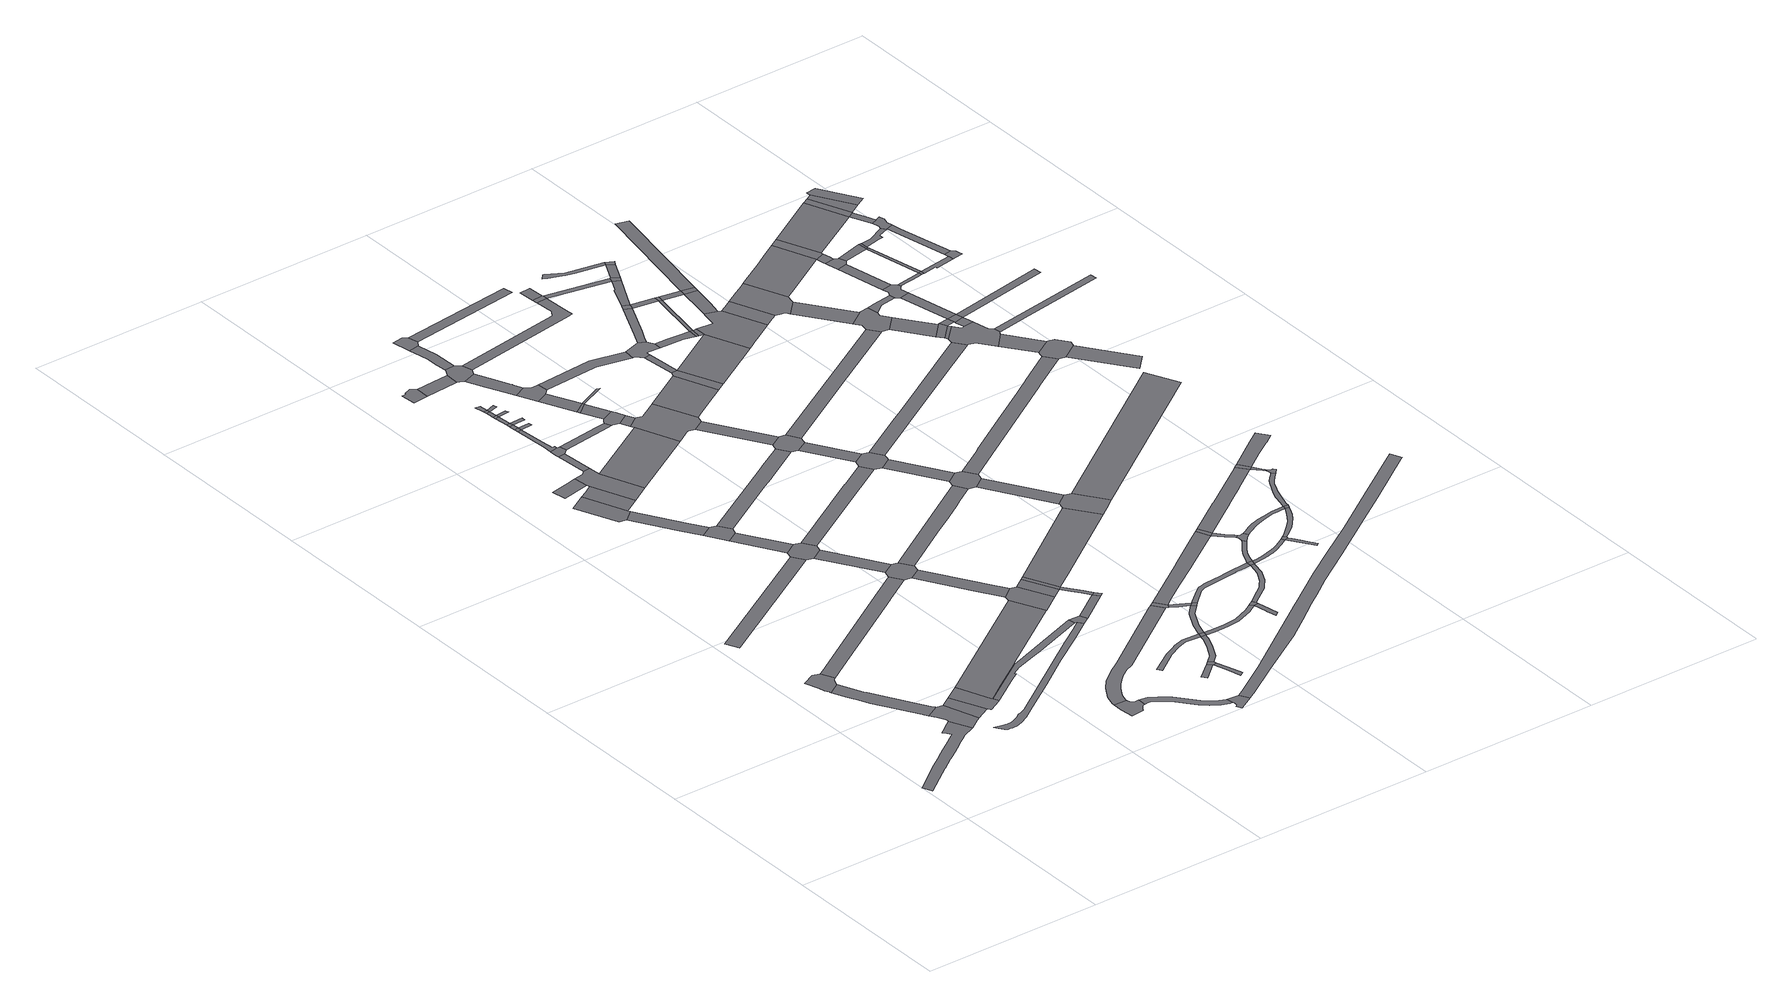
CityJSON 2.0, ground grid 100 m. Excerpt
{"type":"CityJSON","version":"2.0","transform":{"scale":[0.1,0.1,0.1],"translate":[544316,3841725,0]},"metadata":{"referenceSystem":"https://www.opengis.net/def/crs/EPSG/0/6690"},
"CityObjects":{
"road1":{"type":"Road","attributes":{"RoadStructureAttribute.sectionType":"1"},"geometry":[{"type":"MultiSurface","lod":"1","boundaries":[[[0,1,2,3,4,5,6,7,8,9,10,11,12,13,14,15,16,17,18,19,20,21,22,23,24,25,26,27,28,29,30]]]}]},
"road2":{"type":"Road","geometry":[{"type":"MultiSurface","lod":"1","boundaries":[[[31,32,33,34,35,36,37,38,39,40,41,42]]]}]},
"road3":{"type":"Road","attributes":{"RoadStructureAttribute.sectionType":"1"},"geometry":[{"type":"MultiSurface","lod":"1","boundaries":[[[43,44,45,46,47,48,38,37,49,50,51,52,53,54,55,56,57,58,59,60]]]}]},
"road4":{"type":"Road","geometry":[{"type":"MultiSurface","lod":"1","boundaries":[[[60,59,61,62,63,64,65,0,30,66,67,68]]]}]},
"road5":{"type":"Road","attributes":{"RoadStructureAttribute.sectionType":"1"},"geometry":[{"type":"MultiSurface","lod":"1","boundaries":[[[69,68,67,70,71]]]}]},
"road6":{"type":"Road","geometry":[{"type":"MultiSurface","lod":"1","boundaries":[[[72,69,71,73,74,75,76,77,78]]]}]},
"road7":{"type":"Road","attributes":{"RoadStructureAttribute.sectionType":"1"},"geometry":[{"type":"MultiSurface","lod":"1","boundaries":[[[79,80,81,82]]]}]},
"road8":{"type":"Road","attributes":{"RoadStructureAttribute.sectionType":"1"},"geometry":[{"type":"MultiSurface","lod":"1","boundaries":[[[83,84,85,86,42,41,87,88,89,90,91]]]}]},
"road9":{"type":"Road","attributes":{"RoadStructureAttribute.sectionType":"1"},"geometry":[{"type":"MultiSurface","lod":"1","boundaries":[[[92,93,94,95,96,97,98,99,100,101,102,103,104,105,106,107,108,109,110,111,112,113,114,115,116,117,118,119,120,121,122]]]}]},
"road10":{"type":"Road","geometry":[{"type":"MultiSurface","lod":"1","boundaries":[[[123,124,125,126,127,128]]]}]},
"road11":{"type":"Road","geometry":[{"type":"MultiSurface","lod":"1","boundaries":[[[129,130,131,132,133,134,135,136,137,138,139,140,141,142,143,144,145,146,147]]]}]},
"road12":{"type":"Road","attributes":{"RoadStructureAttribute.sectionType":"1"},"geometry":[{"type":"MultiSurface","lod":"1","boundaries":[[[148,149,150,151,152]]]}]},
"road13":{"type":"Road","attributes":{"RoadStructureAttribute.sectionType":"1"},"geometry":[{"type":"MultiSurface","lod":"1","boundaries":[[[153,72,78,154,155,156,157,158,159]]]}]},
"road14":{"type":"Road","attributes":{"RoadStructureAttribute.sectionType":"1"},"geometry":[{"type":"MultiSurface","lod":"1","boundaries":[[[160,161,77,76,162,163,164,165,166,167,168,169,170,171]]]}]},
"road15":{"type":"Road","attributes":{"RoadStructureAttribute.sectionType":"1"},"geometry":[{"type":"MultiSurface","lod":"1","boundaries":[[[172,127,126,173,174,175,176]]]}]},
"road16":{"type":"Road","attributes":{"function":"3","RoadStructureAttribute.sectionType":"1"},"geometry":[{"type":"MultiSurface","lod":"1","boundaries":[[[177,178,123,128,179]]]}]},
"road17":{"type":"Road","geometry":[{"type":"MultiSurface","lod":"1","boundaries":[[[176,175,180,181,182,183]]]}]},
"road18":{"type":"Road","attributes":{"RoadStructureAttribute.sectionType":"1"},"geometry":[{"type":"MultiSurface","lod":"1","boundaries":[[[181,180,184,185]]]}]},
"road19":{"type":"Road","attributes":{"RoadStructureAttribute.sectionType":"1"},"geometry":[{"type":"MultiSurface","lod":"1","boundaries":[[[186,187,188,189,190,191,192,193,139,138,194,195,196,197,198,199,200,201,202,203,204,205,206]]]}]},
"road20":{"type":"Road","geometry":[{"type":"MultiSurface","lod":"1","boundaries":[[[207,208,209,148,152,210,177,179,211,212]]]}]},
"road21":{"type":"Road","geometry":[{"type":"MultiSurface","lod":"1","boundaries":[[[185,184,79,82,213,214,215,216]]]}]},
"road22":{"type":"Road","attributes":{"RoadStructureAttribute.sectionType":"1"},"geometry":[{"type":"MultiSurface","lod":"1","boundaries":[[[217,218,219,208,207]]]}]},
"road23":{"type":"Road","attributes":{"RoadStructureAttribute.sectionType":"1"},"geometry":[{"type":"MultiSurface","lod":"1","boundaries":[[[214,213,220,221]]]}]},
"road24":{"type":"Road","geometry":[{"type":"MultiSurface","lod":"1","boundaries":[[[222,223,224,225,226,218,217,227]]]}]},
"road25":{"type":"Road","geometry":[{"type":"MultiSurface","lod":"1","boundaries":[[[228,229,230,231,232,233,234,235,236,237,238,239,240]]]}]},
"road26":{"type":"Road","geometry":[{"type":"MultiSurface","lod":"1","boundaries":[[[241,242,243,244,245,246,247,248,249,224,223]]]}]},
"road27":{"type":"Road","geometry":[{"type":"MultiSurface","lod":"1","boundaries":[[[206,205,250,251,252,253,254,255,256,257,258]]]}]},
"road28":{"type":"Road","geometry":[{"type":"MultiSurface","lod":"1","boundaries":[[[259,260,246,245]]]}]},
"road29":{"type":"Road","geometry":[{"type":"MultiSurface","lod":"1","boundaries":[[[261,262,260,259]]]}]},
"road30":{"type":"Road","geometry":[{"type":"MultiSurface","lod":"1","boundaries":[[[221,220,83,91,263,264,265,266]]]}]},
"road31":{"type":"Road","geometry":[{"type":"MultiSurface","lod":"1","boundaries":[[[267,268,262,261]]]}]},
"road32":{"type":"Road","geometry":[{"type":"MultiSurface","lod":"1","boundaries":[[[269,270,268,267]]]}]},
"road33":{"type":"Road","geometry":[{"type":"MultiSurface","lod":"1","boundaries":[[[271,272,270,269]]]}]},
"road34":{"type":"Road","geometry":[{"type":"MultiSurface","lod":"1","boundaries":[[[273,274,272,271]]]}]},
"road35":{"type":"Road","geometry":[{"type":"MultiSurface","lod":"1","boundaries":[[[275,276,259,245]]]}]},
"road36":{"type":"Road","geometry":[{"type":"MultiSurface","lod":"1","boundaries":[[[277,278,274,273]]]}]},
"road37":{"type":"Road","attributes":{"RoadStructureAttribute.sectionType":"1"},"geometry":[{"type":"MultiSurface","lod":"1","boundaries":[[[279,280,281,282,283,284,285,286,287,129,147,288,289,290,291,292,293,294,295,296]]]}]},
"road38":{"type":"Road","geometry":[{"type":"MultiSurface","lod":"1","boundaries":[[[297,298,278,277]]]}]},
"road39":{"type":"Road","geometry":[{"type":"MultiSurface","lod":"1","boundaries":[[[299,300,267,261]]]}]},
"road40":{"type":"Road","geometry":[{"type":"MultiSurface","lod":"1","boundaries":[[[301,302,271,269]]]}]},
"road41":{"type":"Road","attributes":{"RoadStructureAttribute.sectionType":"1"},"geometry":[{"type":"MultiSurface","lod":"1","boundaries":[[[303,304,264,263,305,306,307,308]]]}]},
"road42":{"type":"Road","geometry":[{"type":"MultiSurface","lod":"1","boundaries":[[[309,310,277,273]]]}]},
"road43":{"type":"Road","attributes":{"RoadStructureAttribute.sectionType":"1"},"geometry":[{"type":"MultiSurface","lod":"1","boundaries":[[[311,312,240,239,313,314]]]}]},
"road44":{"type":"Road","attributes":{"RoadStructureAttribute.sectionType":"1"},"geometry":[{"type":"MultiSurface","lod":"1","boundaries":[[[315,316,317,318]]]}]},
"road45":{"type":"Road","attributes":{"function":"3","RoadStructureAttribute.sectionType":"1"},"geometry":[{"type":"MultiSurface","lod":"1","boundaries":[[[319,212,211,320]]]}]},
"road46":{"type":"Road","attributes":{"RoadStructureAttribute.sectionType":"1"},"geometry":[{"type":"MultiSurface","lod":"1","boundaries":[[[321,322,323,324,222,227,325,326,327]]]}]},
"road47":{"type":"Road","geometry":[{"type":"MultiSurface","lod":"1","boundaries":[[[160,171,92,122,328,329,330]]]}]},
"road48":{"type":"Road","geometry":[{"type":"MultiSurface","lod":"1","boundaries":[[[331,308,307,153,159,332,333]]]}]},
"road49":{"type":"Road","attributes":{"RoadStructureAttribute.sectionType":"1"},"geometry":[{"type":"MultiSurface","lod":"1","boundaries":[[[334,335,336,337,338,339,340,341,342,343,344,345]]]}]},
"road50":{"type":"Road","geometry":[{"type":"MultiSurface","lod":"1","boundaries":[[[346,315,318,347,348,349,350]]]}]},
"road51":{"type":"Road","geometry":[{"type":"MultiSurface","lod":"1","boundaries":[[[351,352,353,354,348,347]]]}]},
"road52":{"type":"Road","attributes":{"RoadStructureAttribute.sectionType":"1"},"geometry":[{"type":"MultiSurface","lod":"1","boundaries":[[[355,356,357,183,182,358,359,360,361,362,363]]]}]},
"road53":{"type":"Road","geometry":[{"type":"MultiSurface","lod":"1","boundaries":[[[364,365,366,367,368,311,314,369,370,371,372,373,374]]]}]},
"road54":{"type":"Road","attributes":{"RoadStructureAttribute.sectionType":"1"},"geometry":[{"type":"MultiSurface","lod":"1","boundaries":[[[375,333,332,376]]]}]},
"road55":{"type":"Road","attributes":{"RoadStructureAttribute.sectionType":"1"},"geometry":[{"type":"MultiSurface","lod":"1","boundaries":[[[377,378,379,380,381,371,370,382,383,384,385]]]}]},
"road56":{"type":"Road","attributes":{"RoadStructureAttribute.sectionType":"1"},"geometry":[{"type":"MultiSurface","lod":"1","boundaries":[[[386,330,329,387]]]}]},
"road57":{"type":"Road","attributes":{"RoadStructureAttribute.sectionType":"1"},"geometry":[{"type":"MultiSurface","lod":"1","boundaries":[[[344,388,389,390,391,346,350,392,393,394,395,396]]]}]},
"road58":{"type":"Road","attributes":{"RoadStructureAttribute.sectionType":"1"},"geometry":[{"type":"MultiSurface","lod":"1","boundaries":[[[397,398,399,400,401,402,365,364]]]}]},
"road59":{"type":"Road","geometry":[{"type":"MultiSurface","lod":"1","boundaries":[[[403,375,376,404]]]}]},
"road60":{"type":"Road","geometry":[{"type":"MultiSurface","lod":"1","boundaries":[[[405,406,407,385,384,408,409,410,411]]]}]},
"road61":{"type":"Road","attributes":{"RoadStructureAttribute.sectionType":"1"},"geometry":[{"type":"MultiSurface","lod":"1","boundaries":[[[409,408,412,413]]]}]},
"road62":{"type":"Road","attributes":{"RoadStructureAttribute.sectionType":"1"},"geometry":[{"type":"MultiSurface","lod":"1","boundaries":[[[414,415,416,216,215,417,418]]]}]},
"road63":{"type":"Road","geometry":[{"type":"MultiSurface","lod":"1","boundaries":[[[413,412,419,420]]]}]},
"road64":{"type":"Road","geometry":[{"type":"MultiSurface","lod":"1","boundaries":[[[421,422,399,398,423,424]]]}]},
"road65":{"type":"Road","attributes":{"RoadStructureAttribute.sectionType":"1"},"geometry":[{"type":"MultiSurface","lod":"1","boundaries":[[[425,426,420,419,427,428]]]}]},
"road66":{"type":"Road","geometry":[{"type":"MultiSurface","lod":"1","boundaries":[[[429,430,428,427,431,432,321,327,433,434,435,436]]]}]},
"road67":{"type":"Road","geometry":[{"type":"MultiSurface","lod":"1","boundaries":[[[437,438,404,376,439,440,386,441]]]}]},
"road68":{"type":"Road","attributes":{"RoadStructureAttribute.sectionType":"1"},"geometry":[{"type":"MultiSurface","lod":"1","boundaries":[[[442,436,435,443,444]]]}]},
"road69":{"type":"Road","geometry":[{"type":"MultiSurface","lod":"1","boundaries":[[[345,344,396,445]]]}]},
"road70":{"type":"Road","geometry":[{"type":"MultiSurface","lod":"1","boundaries":[[[441,386,387,446]]]}]},
"road71":{"type":"Road","attributes":{"RoadStructureAttribute.sectionType":"1"},"geometry":[{"type":"MultiSurface","lod":"1","boundaries":[[[447,448,266,265,449,450,451,452,453]]]}]},
"road72":{"type":"Road","geometry":[{"type":"MultiSurface","lod":"1","boundaries":[[[454,455,413,420]]]}]},
"road73":{"type":"Road","geometry":[{"type":"MultiSurface","lod":"1","boundaries":[[[456,457,458,459,444,443,460,319,320,461,462,463,464,465,466]]]}]},
"road74":{"type":"Road","attributes":{"RoadStructureAttribute.sectionType":"1"},"geometry":[{"type":"MultiSurface","lod":"1","boundaries":[[[467,468,469,470,345,445,471,472,473]]]}]},
"road75":{"type":"Road","geometry":[{"type":"MultiSurface","lod":"1","boundaries":[[[474,279,296,475,476]]]}]},
"road76":{"type":"Road","attributes":{"RoadStructureAttribute.sectionType":"1"},"geometry":[{"type":"MultiSurface","lod":"1","boundaries":[[[477,476,475,478,467,479]]]}]},
"road77":{"type":"Road","attributes":{"RoadStructureAttribute.sectionType":"1"},"geometry":[{"type":"MultiSurface","lod":"1","boundaries":[[[480,481,482,483,484,485,445,396,486,487,488,489,490,491]]]}]},
"road78":{"type":"Road","geometry":[{"type":"MultiSurface","lod":"1","boundaries":[[[479,467,473,492]]]}]},
"road79":{"type":"Road","attributes":{"RoadStructureAttribute.sectionType":"1"},"geometry":[{"type":"MultiSurface","lod":"1","boundaries":[[[493,465,464,494,495]]]}]},
"road80":{"type":"Road","attributes":{"RoadStructureAttribute.sectionType":"1"},"geometry":[{"type":"MultiSurface","lod":"1","boundaries":[[[496,411,410,497,498,499,500]]]}]},
"road81":{"type":"Road","geometry":[{"type":"MultiSurface","lod":"1","boundaries":[[[501,495,494,355,363,502,503,504,505,506]]]}]},
"road82":{"type":"Road","attributes":{"RoadStructureAttribute.sectionType":"1"},"geometry":[{"type":"MultiSurface","lod":"1","boundaries":[[[507,403,404,508,509]]]}]},
"road83":{"type":"Road","attributes":{"RoadStructureAttribute.sectionType":"1"},"geometry":[{"type":"MultiSurface","lod":"1","boundaries":[[[510,511,512,513,514,515,516,517,374,373]]]}]},
"road84":{"type":"Road","attributes":{"RoadStructureAttribute.sectionType":"1"},"geometry":[{"type":"MultiSurface","lod":"1","boundaries":[[[518,424,423,519]]]}]},
"road85":{"type":"Road","attributes":{"RoadStructureAttribute.sectionType":"1"},"geometry":[{"type":"MultiSurface","lod":"1","boundaries":[[[503,502,520,521]]]}]},
"road86":{"type":"Road","attributes":{"function":"3","RoadStructureAttribute.sectionType":"1"},"geometry":[{"type":"MultiSurface","lod":"1","boundaries":[[[522,523,456,466,524,525,526]]]}]},
"road87":{"type":"Road","geometry":[{"type":"MultiSurface","lod":"1","boundaries":[[[527,528,529,530,531,532,491]]]}]},
"road88":{"type":"Road","geometry":[{"type":"MultiSurface","lod":"1","boundaries":[[[533,480,491,532,534]]]}]},
"road89":{"type":"Road","geometry":[{"type":"MultiSurface","lod":"1","boundaries":[[[521,520,535,414,418,536,537,538,539,540]]]}]},
"road90":{"type":"Road","attributes":{"RoadStructureAttribute.sectionType":"1"},"geometry":[{"type":"MultiSurface","lod":"1","boundaries":[[[541,542,543,544,545,546,547,548,549,550,479,492,551,552,553,554,555,556,557,558,559]]]}]},
"road91":{"type":"Road","attributes":{"RoadStructureAttribute.sectionType":"1"},"geometry":[{"type":"MultiSurface","lod":"1","boundaries":[[[560,561,562,563,564,565,566,474,476,567,568,569,570,571,572,573,574,575]]]}]},
"road92":{"type":"Road","attributes":{"RoadStructureAttribute.sectionType":"1"},"geometry":[{"type":"MultiSurface","lod":"1","boundaries":[[[537,536,576,577]]]}]},
"road93":{"type":"Road","geometry":[{"type":"MultiSurface","lod":"1","boundaries":[[[578,579,522,526,580]]]}]},
"road94":{"type":"Road","geometry":[{"type":"MultiSurface","lod":"1","boundaries":[[[577,576,447,453,581,582,583,584]]]}]},
"road95":{"type":"Road","attributes":{"RoadStructureAttribute.sectionType":"1"},"geometry":[{"type":"MultiSurface","lod":"1","boundaries":[[[585,586,587,579,578]]]}]},
"road96":{"type":"Road","attributes":{"RoadStructureAttribute.sectionType":"1"},"geometry":[{"type":"MultiSurface","lod":"1","boundaries":[[[559,588,589,590,591,592,593,533,534,594,595,596,597,598,599,600]]]}]},
"road97":{"type":"Road","attributes":{"RoadStructureAttribute.sectionType":"1"},"geometry":[{"type":"MultiSurface","lod":"1","boundaries":[[[582,581,601,602,603]]]}]},
"road98":{"type":"Road","geometry":[{"type":"MultiSurface","lod":"1","boundaries":[[[604,500,499,605,587,586,606,607,608,609,610,611]]]}]},
"road99":{"type":"Road","geometry":[{"type":"MultiSurface","lod":"1","boundaries":[[[612,603,602,613,507,509,614,615,616]]]}]},
"road100":{"type":"Road","geometry":[{"type":"MultiSurface","lod":"1","boundaries":[[[617,618,515,514,619]]]}]},
"road101":{"type":"Road","geometry":[{"type":"MultiSurface","lod":"1","boundaries":[[[541,559,600,620]]]}]},
"road102":{"type":"Road","attributes":{"RoadStructureAttribute.sectionType":"1"},"geometry":[{"type":"MultiSurface","lod":"1","boundaries":[[[621,622,618,617]]]}]},
"road103":{"type":"Road","attributes":{"function":"3","RoadStructureAttribute.sectionType":"1"},"geometry":[{"type":"MultiSurface","lod":"1","boundaries":[[[623,624,578,580,625]]]}]},
"road104":{"type":"Road","attributes":{"RoadStructureAttribute.sectionType":"1"},"geometry":[{"type":"MultiSurface","lod":"1","boundaries":[[[626,627,604,611,628,629,630]]]}]},
"road105":{"type":"Road","attributes":{"RoadStructureAttribute.sectionType":"1"},"geometry":[{"type":"MultiSurface","lod":"1","boundaries":[[[631,632,610,609,633,634,635]]]}]},
"road106":{"type":"Road","attributes":{"RoadStructureAttribute.sectionType":"1"},"geometry":[{"type":"MultiSurface","lod":"1","boundaries":[[[636,637,638,639,640,641,642,541,620,643,644,645,646,647,648]]]}]},
"road107":{"type":"Road","attributes":{"RoadStructureAttribute.sectionType":"1"},"geometry":[{"type":"MultiSurface","lod":"1","boundaries":[[[649,650,651,652,653,654,655,656,657,658,659,258,257,660,661,662,663,664,665,666,667,668,669,670,671,672,673,674]]]}]},
"road108":{"type":"Road","geometry":[{"type":"MultiSurface","lod":"1","boundaries":[[[675,560,575,676]]]}]},
"road109":{"type":"Road","attributes":{"RoadStructureAttribute.sectionType":"1"},"geometry":[{"type":"MultiSurface","lod":"1","boundaries":[[[677,678,679,676,575,680,681,682,683]]]}]},
"road110":{"type":"Road","attributes":{"RoadStructureAttribute.sectionType":"1"},"geometry":[{"type":"MultiSurface","lod":"1","boundaries":[[[684,685,686,687,688,689,690,620,600,691,692,693,694,695,696,697,698,699]]]}]},
"road111":{"type":"Road","geometry":[{"type":"MultiSurface","lod":"1","boundaries":[[[635,634,700,701,702]]]}]},
"road112":{"type":"Road","geometry":[{"type":"MultiSurface","lod":"1","boundaries":[[[703,626,630,704,705]]]}]},
"road113":{"type":"Road","geometry":[{"type":"MultiSurface","lod":"1","boundaries":[[[706,683,682,707,708,636,648,709,710,711]]]}]},
"road114":{"type":"Road","attributes":{"RoadStructureAttribute.sectionType":"1"},"geometry":[{"type":"MultiSurface","lod":"1","boundaries":[[[619,514,712,713]]]}]},
"road115":{"type":"Road","attributes":{"RoadStructureAttribute.sectionType":"1"},"geometry":[{"type":"MultiSurface","lod":"1","boundaries":[[[714,715,506,505,716,717,718]]]}]},
"road116":{"type":"Road","attributes":{"RoadStructureAttribute.sectionType":"1"},"geometry":[{"type":"MultiSurface","lod":"1","boundaries":[[[719,702,701,623,720]]]}]},
"road117":{"type":"Road","attributes":{"RoadStructureAttribute.sectionType":"1"},"geometry":[{"type":"MultiSurface","lod":"1","boundaries":[[[721,635,702,722]]]}]},
"road118":{"type":"Road","attributes":{"RoadStructureAttribute.sectionType":"1"},"geometry":[{"type":"MultiSurface","lod":"1","boundaries":[[[705,704,721,723]]]}]},
"road119":{"type":"Road","attributes":{"RoadStructureAttribute.sectionType":"1"},"geometry":[{"type":"MultiSurface","lod":"1","boundaries":[[[712,724,725,726,727,703,705,728,729]]]}]},
"road120":{"type":"Road","geometry":[{"type":"MultiSurface","lod":"1","boundaries":[[[730,684,699,731,732]]]}]},
"road121":{"type":"Road","attributes":{"RoadStructureAttribute.sectionType":"1"},"geometry":[{"type":"MultiSurface","lod":"1","boundaries":[[[733,734,735,736,737,738,739,740,741,742,743]]]}]},
"road122":{"type":"Road","attributes":{"RoadStructureAttribute.sectionType":"1"},"geometry":[{"type":"MultiSurface","lod":"1","boundaries":[[[744,745,746,540,539,747,748,749]]]}]},
"road123":{"type":"Road","geometry":[{"type":"MultiSurface","lod":"1","boundaries":[[[750,751,752,753,754,755,756,757,731,699]]]}]},
"road124":{"type":"Road","geometry":[{"type":"MultiSurface","lod":"1","boundaries":[[[758,759,760,761,720,623,625,762,763,764,765,766,767]]]}]},
"road125":{"type":"Road","geometry":[{"type":"MultiSurface","lod":"1","boundaries":[[[723,721,722,768]]]}]},
"road126":{"type":"Road","geometry":[{"type":"MultiSurface","lod":"1","boundaries":[[[713,712,729,769,770]]]}]},
"road127":{"type":"Road","attributes":{"RoadStructureAttribute.sectionType":"1"},"geometry":[{"type":"MultiSurface","lod":"1","boundaries":[[[771,772,773,774,775,776,777,778,779,711,710,780,781,782,783,784,785,786,787,788,789]]]}]},
"road128":{"type":"Road","attributes":{"RoadStructureAttribute.sectionType":"1"},"geometry":[{"type":"MultiSurface","lod":"1","boundaries":[[[768,722,790,791]]]}]},
"road129":{"type":"Road","attributes":{"RoadStructureAttribute.sectionType":"1"},"geometry":[{"type":"MultiSurface","lod":"1","boundaries":[[[792,793,794,795,675,676,796,797,798,799,800,801,802]]]}]},
"road130":{"type":"Road","attributes":{"RoadStructureAttribute.sectionType":"1"},"geometry":[{"type":"MultiSurface","lod":"1","boundaries":[[[742,803,804,770,769,805]]]}]},
"road131":{"type":"Road","attributes":{"RoadStructureAttribute.sectionType":"1"},"geometry":[{"type":"MultiSurface","lod":"1","boundaries":[[[789,806,807,808,809,810,811,730,732,812,813,814,815,816,817,818,819]]]}]},
"road132":{"type":"Road","attributes":{"RoadStructureAttribute.sectionType":"1"},"geometry":[{"type":"MultiSurface","lod":"1","boundaries":[[[790,820,821,758,767,822,823]]]}]},
"road133":{"type":"Road","attributes":{"RoadStructureAttribute.sectionType":"1"},"geometry":[{"type":"MultiSurface","lod":"1","boundaries":[[[824,825,826,827,828,829,830,831,832,584,583,833,834,835,836]]]}]},
"road134":{"type":"Road","geometry":[{"type":"MultiSurface","lod":"1","boundaries":[[[743,742,805,837,838]]]}]},
"road135":{"type":"Road","attributes":{"function":"3","RoadStructureAttribute.sectionType":"1"},"geometry":[{"type":"MultiSurface","lod":"1","boundaries":[[[839,840,765,764,841,842]]]}]},
"road136":{"type":"Road","geometry":[{"type":"MultiSurface","lod":"1","boundaries":[[[791,790,823,843]]]}]},
"road137":{"type":"Road","geometry":[{"type":"MultiSurface","lod":"1","boundaries":[[[771,789,819,844]]]}]},
"road138":{"type":"Road","attributes":{"RoadStructureAttribute.sectionType":"1"},"geometry":[{"type":"MultiSurface","lod":"1","boundaries":[[[845,616,615,846]]]}]},
"road139":{"type":"Road","geometry":[{"type":"MultiSurface","lod":"1","boundaries":[[[847,848,849,839,842,850,851,852,853,854,855,856,857]]]}]},
"road140":{"type":"Road","attributes":{"RoadStructureAttribute.sectionType":"1"},"geometry":[{"type":"MultiSurface","lod":"1","boundaries":[[[858,859,860,861,862,863,864,865,866,867,771,844,868,869,870,871,872,873,874,875,876,877]]]}]},
"road141":{"type":"Road","attributes":{"RoadStructureAttribute.sectionType":"1"},"geometry":[{"type":"MultiSurface","lod":"1","boundaries":[[[878,791,843,879,880]]]}]},
"road142":{"type":"Road","attributes":{"RoadStructureAttribute.sectionType":"1"},"geometry":[{"type":"MultiSurface","lod":"1","boundaries":[[[854,853,881,882]]]}]},
"road143":{"type":"Road","geometry":[{"type":"MultiSurface","lod":"1","boundaries":[[[883,792,802,884]]]}]},
"road144":{"type":"Road","attributes":{"RoadStructureAttribute.sectionType":"1"},"geometry":[{"type":"MultiSurface","lod":"1","boundaries":[[[885,884,802,886,887,888]]]}]},
"road145":{"type":"Road","geometry":[{"type":"MultiSurface","lod":"1","boundaries":[[[889,890,888,887,891,858,877,892,893]]]}]},
"road146":{"type":"Road","geometry":[{"type":"MultiSurface","lod":"1","boundaries":[[[894,895,882,881,896,897,714,718,898,899,900,901,902,903,904]]]}]},
"road147":{"type":"Road","attributes":{"RoadStructureAttribute.sectionType":"1"},"geometry":[{"type":"MultiSurface","lod":"1","boundaries":[[[901,900,905,906]]]}]},
"road148":{"type":"Road","attributes":{"RoadStructureAttribute.sectionType":"1"},"geometry":[{"type":"MultiSurface","lod":"1","boundaries":[[[907,908,883,884,909,910,911,912]]]}]},
"road149":{"type":"Road","attributes":{"function":"3","RoadStructureAttribute.sectionType":"1"},"geometry":[{"type":"MultiSurface","lod":"1","boundaries":[[[913,914,915,916,847,857,917,918,919]]]}]},
"road150":{"type":"Road","geometry":[{"type":"MultiSurface","lod":"1","boundaries":[[[920,921,906,905,922,923]]]}]},
"road151":{"type":"Road","attributes":{"RoadStructureAttribute.sectionType":"1"},"geometry":[{"type":"MultiSurface","lod":"1","boundaries":[[[923,922,924,925]]]}]},
"road152":{"type":"Road","attributes":{"RoadStructureAttribute.sectionType":"1"},"geometry":[{"type":"MultiSurface","lod":"1","boundaries":[[[926,927,894,904,928,929,930]]]}]},
"road153":{"type":"Road","geometry":[{"type":"MultiSurface","lod":"1","boundaries":[[[931,932,933,934,935,936,925,924,937,744,749,938,939,940,941,942,943,944,945,946,947,948,949]]]}]},
"road154":{"type":"Road","geometry":[{"type":"MultiSurface","lod":"1","boundaries":[[[950,920,923,951]]]}]},
"road155":{"type":"Road","attributes":{"RoadStructureAttribute.sectionType":"1"},"geometry":[{"type":"MultiSurface","lod":"1","boundaries":[[[952,953,954,955,949,948]]]}]},
"road156":{"type":"Road","attributes":{"RoadStructureAttribute.sectionType":"1"},"geometry":[{"type":"MultiSurface","lod":"1","boundaries":[[[942,941,956,957]]]}]},
"road157":{"type":"Road","geometry":[{"type":"MultiSurface","lod":"1","boundaries":[[[958,950,951,954,953]]]}]},
"road158":{"type":"Road","attributes":{"RoadStructureAttribute.sectionType":"1"},"geometry":[{"type":"MultiSurface","lod":"1","boundaries":[[[959,960,950,958]]]}]},
"road159":{"type":"Road","geometry":[{"type":"MultiSurface","lod":"1","boundaries":[[[961,962,963,964,926,930,960,959,965,966,967,968,969]]]}]},
"road160":{"type":"Road","geometry":[{"type":"MultiSurface","lod":"1","boundaries":[[[970,971,957,956,972,973,824,836,974,975,976,977,978,979,980]]]}]},
"road161":{"type":"Road","attributes":{"RoadStructureAttribute.sectionType":"1"},"geometry":[{"type":"MultiSurface","lod":"1","boundaries":[[[981,982,983,963,962]]]}]},
"road162":{"type":"Road","geometry":[{"type":"MultiSurface","lod":"1","boundaries":[[[984,913,919,985,986,987]]]}]},
"road163":{"type":"Road","attributes":{"RoadStructureAttribute.sectionType":"1"},"geometry":[{"type":"MultiSurface","lod":"1","boundaries":[[[988,989,990,985,919,991,992,993]]]}]},
"road164":{"type":"Road","geometry":[{"type":"MultiSurface","lod":"1","boundaries":[[[993,992,994,982,981,995,996]]]}]},
"road165":{"type":"Road","attributes":{"RoadStructureAttribute.sectionType":"1"},"geometry":[{"type":"MultiSurface","lod":"1","boundaries":[[[977,976,997,998]]]}]},
"road166":{"type":"Road","attributes":{"RoadStructureAttribute.sectionType":"1"},"geometry":[{"type":"MultiSurface","lod":"1","boundaries":[[[999,1000,969,968,1001,1002]]]}]},
"road167":{"type":"Road","attributes":{"RoadStructureAttribute.sectionType":"1"},"geometry":[{"type":"MultiSurface","lod":"1","boundaries":[[[1003,996,995,1004]]]}]},
"road168":{"type":"Road","geometry":[{"type":"MultiSurface","lod":"1","boundaries":[[[1005,999,1002,1006]]]}]},
"road169":{"type":"Road","attributes":{"RoadStructureAttribute.sectionType":"1"},"geometry":[{"type":"MultiSurface","lod":"1","boundaries":[[[1007,1004,1008,999,1005]]]}]},
"road170":{"type":"Road"},
"road171":{"type":"Road","attributes":{"function":"3","RoadStructureAttribute.sectionType":"1"},"geometry":[{"type":"MultiSurface","lod":"1","boundaries":[[[1009,984,987,1010,1011]]]}]},
"road172":{"type":"Road","geometry":[{"type":"MultiSurface","lod":"1","boundaries":[[[1012,1003,1004,1007,1013]]]}]},
"road173":{"type":"Road","attributes":{"RoadStructureAttribute.sectionType":"1"},"geometry":[{"type":"MultiSurface","lod":"1","boundaries":[[[1014,1015,958,953,1016]]]}]},
"road174":{"type":"Road","attributes":{"RoadStructureAttribute.sectionType":"1"},"geometry":[{"type":"MultiSurface","lod":"1","boundaries":[[[1017,1018,1005,1006,1019,1020,1021,1022]]]}]},
"road175":{"type":"Road","attributes":{"RoadStructureAttribute.sectionType":"1"},"geometry":[{"type":"MultiSurface","lod":"1","boundaries":[[[1023,946,945,1024,1025]]]}]},
"road176":{"type":"Road","attributes":{"RoadStructureAttribute.sectionType":"1"},"geometry":[{"type":"MultiSurface","lod":"1","boundaries":[[[1026,1027,1028,1012,1013,1029,1030,1031,1032,1033,1034]]]}]},
"road177":{"type":"Road","geometry":[{"type":"MultiSurface","lod":"1","boundaries":[[[1035,1009,1011,1036]]]}]},
"road178":{"type":"Road","geometry":[{"type":"MultiSurface","lod":"1","boundaries":[[[1037,1038,1017,1022,1039,1040,1041,1042,1043,1044]]]}]},
"road179":{"type":"Road","attributes":{"RoadStructureAttribute.sectionType":"1"},"geometry":[{"type":"MultiSurface","lod":"1","boundaries":[[[1045,1046,1047,1038,1037]]]}]},
"road180":{"type":"Road","attributes":{"RoadStructureAttribute.sectionType":"1"},"geometry":[{"type":"MultiSurface","lod":"1","boundaries":[[[1048,1049,1050,1036,1011,1051,1052,1053]]]}]},
"road181":{"type":"Road","geometry":[{"type":"MultiSurface","lod":"1","boundaries":[[[1054,1053,1052,1055,1056,1057,1026,1034,1047,1046,1058,1059]]]}]},
"road182":{"type":"Road","attributes":{"RoadStructureAttribute.sectionType":"1"},"geometry":[{"type":"MultiSurface","lod":"1","boundaries":[[[1060,1035,1036,1061]]]}]},
"road183":{"type":"Road","geometry":[{"type":"MultiSurface","lod":"1","boundaries":[[[1062,1063,1064,1065,1060,1061,1066]]]}]}
},
"vertices":[
[475,763,0],[456,749,0],[453,747,0],[401,709,0],[398,707,0],[388,700,0],[402,679,0],[416,658,0],[372,627,0],[358,617,0],[294,572,0],[238,533,0],[236,532,0],[162,480,0],[124,452,0],[23,373,0],[2,358,0],[24,304,0],[160,405,0],[196,430,0],[199,433,0],[268,481,0],[272,484,0],[286,493,0],[329,523,0],[386,563,0],[392,567,0],[407,578,0],[431,595,0],[460,615,0],[531,644,0],
[218,1496,0],[144,1460,0],[170,1381,0],[180,1349,0],[190,1325,0],[192,1321,0],[193,1317,0],[260,1360,0],[261,1363,0],[274,1399,0],[291,1411,0],[258,1485,0],
[505,907,0],[494,925,0],[457,988,0],[328,1212,0],[320,1228,0],[312,1247,0],[194,1314,0],[230,1234,0],[243,1204,0],[248,1193,0],[280,1123,0],[305,1081,0],[357,997,0],[362,987,0],[417,890,0],[421,882,0],[433,862,0],[507,904,0],
[454,825,0],[476,788,0],[478,782,0],[478,777,0],[477,768,0],[592,688,0],[611,699,0],[544,894,0],
[607,936,0],[643,717,0],[694,743,0],
[690,990,0],[704,729,0],[707,724,0],[777,761,0],[785,767,0],[771,796,0],[768,800,0],
[802,2422,0],[63,1980,0],[98,1908,0],[843,2354,0],
[1062,1991,0],[903,1891,0],[613,1708,0],[284,1501,0],[322,1431,0],[385,1472,0],[937,1818,0],[946,1823,0],[1103,1921,0],
[1521,1107,0],[1466,1068,0],[1359,997,0],[830,629,0],[808,619,0],[797,613,0],[791,612,0],[783,611,0],[758,593,0],[728,580,0],[708,573,0],[686,573,0],[674,574,0],[656,577,0],[633,582,0],[613,587,0],[627,566,0],[644,540,0],[646,539,0],[659,532,0],[669,531,0],[684,530,0],[711,530,0],[746,541,0],[793,566,0],[851,606,0],[871,620,0],[1054,744,0],[1243,878,0],[1424,997,0],[1541,1078,0],
[347,3467,0],[252,3411,0],[348,3177,0],[388,3169,0],[450,3222,0],[443,3233,0],
[1196,397,0],[1195,342,0],[1202,266,0],[1274,273,0],[1281,285,0],[1292,300,0],[1298,306,0],[1305,311,0],[1308,312,0],[1316,314,0],[1318,364,0],[1298,363,0],[1289,364,0],[1283,366,0],[1279,368,0],[1277,370,0],[1274,375,0],[1272,380,0],[1268,395,0],
[423,3620,0],[372,3609,0],[265,3588,0],[277,3507,0],[431,3539,0],
[1384,1467,0],[791,815,0],[874,873,0],[1051,994,0],[1075,1011,0],[1462,1277,0],[1471,1284,0],
[1501,1147,0],[1047,983,0],[831,799,0],[935,870,0],[998,911,0],[995,920,0],[1042,946,0],[1082,961,0],[1156,985,0],[1189,995,0],[1201,999,0],[1508,1112,0],
[596,2977,0],[521,2947,0],[528,2936,0],[590,2832,0],[659,2873,0],
[436,3520,0],[387,3491,0],[532,3287,0],
[659,2717,0],[728,2759,0],[741,2795,0],[697,2863,0],
[812,2460,0],[881,2503,0],
[1618,123,0],[1580,147,0],[1561,165,0],[1547,180,0],[1460,286,0],[1408,327,0],[1373,349,0],[1364,355,0],[1328,316,0],[1332,316,0],[1350,316,0],[1385,294,0],[1426,261,0],[1432,257,0],[1517,153,0],[1527,144,0],[1555,115,0],[1601,86,0],[1646,71,0],[1660,69,0],[1655,110,0],
[537,3653,0],[498,3650,0],[479,3631,0],[435,3527,0],[638,3350,0],[542,3585,0],
[883,2344,0],[951,2386,0],[962,2424,0],[920,2492,0],
[524,3831,0],[485,3829,0],[499,3651,0],
[1072,2030,0],[1140,2073,0],
[546,3898,0],[530,3896,0],[481,3886,0],[481,3882,0],[484,3842,0],[552,3857,0],
[324,4733,0],[299,4752,0],[261,4738,0],[262,4734,0],[263,4731,0],[252,4730,0],[237,4730,0],[235,4725,0],[233,4722,0],[242,4643,0],[288,4647,0],[326,4650,0],[328,4730,0],
[528,3910,0],[528,3915,0],[513,3914,0],[507,3985,0],[496,4135,0],[473,4127,0],[483,3950,0],[486,3910,0],[483,3909,0],
[1663,58,0],[1664,51,0],[1663,44,0],[1660,40,0],[1657,36,0],[1650,30,0],[1665,3,0],[1750,50,0],[1720,102,0],
[493,4155,0],[471,4152,0],
[493,4192,0],[468,4190,0],
[1141,1913,0],[1210,1955,0],[1219,1993,0],[1177,2064,0],
[487,4212,0],[467,4210,0],
[482,4292,0],[460,4290,0],
[481,4310,0],[459,4307,0],
[478,4357,0],[455,4354,0],
[563,4138,0],[560,4158,0],
[476,4377,0],[453,4374,0],
[1894,1014,0],[1876,1002,0],[1443,697,0],[1376,656,0],[1329,618,0],[1298,592,0],[1260,546,0],[1212,471,0],[1197,411,0],[1269,401,0],[1280,445,0],[1313,500,0],[1337,529,0],[1366,560,0],[1397,587,0],[1440,615,0],[1485,634,0],[1937,952,0],
[470,4424,0],[445,4429,0],
[563,4195,0],[565,4218,0],
[547,4300,0],[541,4318,0],
[1386,1662,0],[1375,1681,0],[1306,1639,0],[1387,1505,0],[1389,1501,0],[1453,1550,0],
[531,4372,0],[526,4392,0],
[522,4747,0],[437,4739,0],[510,4667,0],[517,4667,0],
[1773,420,0],[1685,348,0],[1703,323,0],[1793,399,0],
[938,3818,0],[1033,3586,0],
[846,3938,0],[799,3932,0],[791,3931,0],[652,3912,0],[796,3891,0],[802,3892,0],[861,3900,0],
[1566,1095,0],[1583,1106,0],[1565,1144,0],
[1457,1549,0],[1578,1359,0],[1491,1542,0],
[1820,671,0],[1759,652,0],[1736,640,0],[1681,614,0],[1556,531,0],[1572,509,0],[1573,508,0],[1696,594,0],[1767,628,0],[1822,647,0],[1907,639,0],[1915,665,0],
[1794,439,0],[1796,397,0],[1819,405,0],[1815,417,0],[1813,418,0],
[1818,327,0],[1843,243,0],[1867,260,0],[1840,341,0],
[1351,3250,0],[1194,3158,0],[1185,3152,0],[1051,2980,0],[1100,3009,0],[1162,3045,0],[1204,3071,0],[1226,3083,0],[1392,3182,0],
[601,4794,0],[542,4791,0],[542,4780,0],[532,4763,0],[526,4753,0],[531,4661,0],[553,4650,0],[628,4678,0],[639,4698,0],[646,4711,0],[632,4771,0],
[1547,1582,0],[1636,1399,0],
[716,4486,0],[715,4489,0],[712,4494,0],[676,4573,0],[674,4579,0],[601,4545,0],[628,4488,0],[669,4399,0],[739,4432,0],
[1731,1263,0],[1756,1229,0],
[1900,613,0],[1897,605,0],[1879,557,0],[1834,474,0],[1857,459,0],[1901,543,0],[1927,605,0],[1934,632,0],[1936,637,0],
[597,4930,0],[576,5045,0],[517,5034,0],[536,4923,0],[538,4868,0],[540,4823,0],
[1568,1597,0],[1656,1414,0],
[785,4410,0],[773,4409,0],[740,4431,0],[719,4291,0],[790,4323,0],[817,4351,0],[813,4412,0],
[807,4101,0],[873,4146,0],
[1569,2881,0],[1416,2789,0],[1413,2788,0],[1454,2719,0],[1609,2812,0],
[814,4084,0],[878,4136,0],
[559,5150,0],[499,5140,0],[599,5077,0],[583,5134,0],
[884,4123,0],[883,4125,0],[867,3971,0],[939,4005,0],
[950,3983,0],[947,3989,0],[856,3954,0],[849,3943,0],[863,3901,0],[870,3902,0],[904,3891,0],[971,3936,0],
[1722,1321,0],[1692,1362,0],[1671,1348,0],[1702,1307,0],[1752,1277,0],
[980,3917,0],[928,3841,0],[994,3887,0],
[1943,663,0],
[1776,1243,0],
[1819,2468,0],[1211,2086,0],[1493,2167,0],[1623,2247,0],[1717,2307,0],[1757,2333,0],[1858,2397,0],
[1027,4205,0],[1010,4210,0],
[1139,3940,0],[1106,3920,0],[1031,3875,0],[1030,3876,0],[937,3820,0],[1063,3604,0],[1118,3637,0],[1124,3636,0],[1158,3628,0],[1226,3669,0],[1235,3707,0],
[2044,897,0],[2013,863,0],[1991,839,0],[1942,745,0],[1966,731,0],[2015,827,0],[2064,877,0],
[1918,1031,0],[1949,946,0],[1961,968,0],
[2012,941,0],[1991,923,0],[2063,914,0],
[2271,731,0],[2227,704,0],[2141,669,0],[2068,660,0],[1986,661,0],[1975,661,0],[1941,637,0],[1989,633,0],[2068,635,0],[2143,644,0],[2231,677,0],[2284,710,0],
[2085,898,0],
[1430,3328,0],[1362,3287,0],[1431,3328,0],
[1140,4434,0],[1119,4369,0],[1134,4370,0],[1321,4331,0],[1330,4394,0],
[1438,3327,0],[1430,3173,0],[1499,3213,0],[1502,3227,0],[1508,3252,0],[1468,3321,0],
[2108,1980,0],[1759,1486,0],[2224,1816,0],
[1317,4822,0],[1339,4826,0],[1337,4872,0],[1330,5009,0],[1329,5013,0],[1269,5009,0],[1275,4903,0],[1253,4873,0],
[1224,5215,0],[1231,5158,0],
[1580,2920,0],[1648,2961,0],
[1372,4080,0],[1284,4027,0],[1260,3722,0],[1412,3813,0],[1468,3846,0],
[2299,636,0],[2300,631,0],[2312,574,0],[2335,591,0],[2325,646,0],[2312,715,0],
[2300,749,0],[2310,726,0],
[1571,2882,0],[1649,2802,0],[1720,2844,0],[1723,2857,0],[1728,2883,0],[1687,2952,0],
[2497,1043,0],[2367,1030,0],[2305,1024,0],[2295,1023,0],[2215,1014,0],[2196,1010,0],[2180,1006,0],[2176,1005,0],[2148,985,0],[2071,921,0],[2162,967,0],[2196,985,0],[2283,994,0],[2375,1004,0],[2402,1007,0],[2403,1007,0],[2437,1009,0],[2472,1011,0],[2497,1012,0],
[2478,1419,0],[2437,1391,0],[2220,1240,0],[2216,1237,0],[2210,1233,0],[2203,1228,0],[2151,1192,0],[2010,1003,0],[2114,1076,0],[2267,1178,0],[2271,1181,0],[2274,1183,0],[2277,1184,0],[2296,1197,0],[2500,1336,0],[2513,1345,0],
[1827,2506,0],[1894,2551,0],
[1420,4110,0],[1385,4106,0],[1516,3875,0],
[1897,2387,0],[1964,2433,0],[1976,2473,0],[1932,2541,0],
[1414,4185,0],[1404,4301,0],[1368,4297,0],
[2497,1008,0],[2480,938,0],[2444,875,0],[2423,850,0],[2404,827,0],[2345,783,0],[2372,771,0],[2420,807,0],[2432,821,0],[2470,866,0],[2503,934,0],[2517,1008,0],[2518,1012,0],
[1942,2312,0],[2115,2023,0],[2184,2070,0],
[1424,4425,0],[1336,4328,0],[1402,4326,0],[1402,4328,0],[1458,4325,0],[1483,4323,0],[1485,4369,0],[1462,4406,0],
[2191,2068,0],[2118,2019,0],[2272,1850,0],[2338,1897,0],[2223,2061,0],
[1327,5045,0],[1267,5042,0],[1331,5044,0],
[2529,1042,0],
[1321,5135,0],[1262,5132,0],
[1724,4291,0],[1425,4112,0],[1820,4056,0],
[1557,4709,0],[1459,4497,0],[1481,4445,0],[1507,4497,0],[1598,4690,0],
[1620,4360,0],[1560,4364,0],[1615,4316,0],[1682,4301,0],[1686,4355,0],
[2604,1220,0],[2593,1205,0],[2575,1181,0],[2558,1159,0],[2553,1152,0],[2529,1111,0],[2506,1058,0],[2543,1086,0],[2558,1119,0],[2577,1147,0],[2589,1164,0],[2597,1175,0],[2617,1198,0],
[3649,1415,0],[3324,1194,0],[3063,1014,0],[2860,882,0],[2693,772,0],[2530,658,0],[2481,624,0],[2450,603,0],[2269,473,0],[1957,254,0],[1759,124,0],[1762,57,0],[1790,73,0],[1990,204,0],[2265,376,0],[2387,464,0],[2497,545,0],[2511,556,0],[2581,605,0],[2615,629,0],[2694,687,0],[2903,827,0],[3183,1015,0],[3362,1136,0],[3660,1342,0],[3678,1354,0],
[2499,1434,0],[2534,1360,0],
[2605,1281,0],[2588,1296,0],[2570,1315,0],[2559,1296,0],[2572,1284,0],[2599,1259,0],[2618,1269,0],
[2762,1115,0],[2733,1097,0],[2698,1080,0],[2657,1064,0],[2654,1063,0],[2600,1048,0],[2557,1040,0],[2542,1016,0],[2580,1021,0],[2617,1028,0],[2639,1034,0],[2654,1038,0],[2687,1052,0],[2723,1069,0],[2753,1086,0],[2771,1099,0],
[1685,4300,0],[1695,4298,0],[1704,4354,0],
[1571,4740,0],[1600,4690,0],[1608,4723,0],
[2632,1265,0],[2604,1247,0],[2607,1232,0],[2639,1223,0],[2662,1242,0],[2648,1265,0],
[1673,4949,0],[1682,4976,0],
[2366,3854,0],[1597,3398,0],[1632,3325,0],[1930,3503,0],[2411,3789,0],
[1715,4353,0],[1725,4353,0],
[1738,4667,0],[1758,4662,0],
[1741,4700,0],
[1670,4943,0],[1636,4875,0],[1631,4874,0],[1586,4773,0],[1610,4726,0],[1713,4927,0],
[2781,1128,0],[2792,1105,0],[2792,1113,0],
[1543,5147,0],[1455,5195,0],[1447,5199,0],[1422,5170,0],[1440,5160,0],[1447,5156,0],[1500,5137,0],[1531,5127,0],[1578,5115,0],[1741,5083,0],[1749,5106,0],
[2616,3507,0],[2039,3162,0],[1953,3111,0],[1994,3043,0],[2429,3303,0],[2663,3442,0],
[2788,1073,0],[2811,1037,0],[2828,1011,0],[2860,962,0],[2877,974,0],[2852,1011,0],[2827,1051,0],[2803,1088,0],
[1838,4439,0],[1835,4425,0],[1829,4395,0],[1820,4346,0],[1890,4098,0],[1896,4102,0],[2018,4174,0],[1922,4410,0],[1910,4416,0],[1906,4419,0],
[1762,4696,0],
[1727,4954,0],[1686,4975,0],
[2951,1347,0],[2923,1345,0],[2878,1342,0],[2826,1334,0],[2781,1325,0],[2778,1324,0],[2735,1312,0],[2701,1296,0],[2667,1274,0],[2690,1260,0],[2738,1282,0],[2769,1293,0],[2786,1299,0],[2829,1312,0],[2869,1320,0],[2901,1322,0],[2925,1324,0],[2936,1325,0],[2947,1326,0],
[1874,4643,0],[1880,4675,0],
[2986,1770,0],[2977,1764,0],[2710,1579,0],[2702,1574,0],[2651,1443,0],[2763,1522,0],[2778,1532,0],[2889,1610,0],[2911,1626,0],[3024,1706,0],[3034,1713,0],
[1739,5079,0],[1737,5075,0],[1782,5061,0],
[2932,1296,0],[2909,1259,0],[2884,1224,0],[2854,1193,0],[2824,1165,0],[2794,1137,0],[2807,1125,0],[2835,1144,0],[2864,1168,0],[2891,1198,0],[2920,1230,0],[2940,1261,0],[2957,1296,0],[2969,1321,0],
[1873,4639,0],[1850,4501,0],[1923,4501,0],[1947,4629,0],
[2883,3143,0],[2679,3013,0],[2670,3007,0],[2631,2982,0],[2595,2959,0],[2553,2932,0],[2394,2831,0],[2117,2657,0],[2095,2643,0],[2137,2575,0],[2692,2926,0],[2713,2939,0],[2928,3075,0],
[1794,5084,0],[1752,5105,0],
[2006,4459,0],[1974,4440,0],[2049,4193,0],[2100,4223,0],
[1953,4662,0],
[2977,1341,0],
[3176,2729,0],[3264,2547,0],
[2159,4549,0],[2135,4534,0],[2082,4503,0],[2134,4214,0],[2150,4210,0],[2152,4208,0],[2165,4188,0],[2243,4269,0],[2244,4273,0],[2245,4280,0],[2253,4317,0],
[3091,1625,0],[3080,1612,0],[3060,1592,0],[3042,1571,0],[3024,1543,0],[3008,1511,0],[3002,1499,0],[2990,1473,0],[2974,1432,0],[2961,1378,0],[2981,1363,0],[2981,1365,0],[3000,1423,0],[3017,1479,0],[3030,1504,0],[3040,1527,0],[3049,1542,0],[3063,1561,0],[3098,1599,0],[3108,1609,0],
[2007,5353,0],[2070,5296,0],[2077,5334,0],
[2347,3933,0],[2437,3997,0],
[3010,1787,0],[3053,1727,0],
[3086,1674,0],[3076,1665,0],[3087,1652,0],[3090,1669,0],
[3115,1649,0],[3102,1653,0],[3091,1638,0],[3132,1634,0],[3121,1649,0],
[2493,4007,0],[2442,3998,0],[2374,3895,0],[2373,3889,0],[2416,3792,0],[2446,3787,0],[2454,3786,0],[2531,3867,0],[2496,3916,0],[2497,3922,0],[2501,3939,0],
[2588,3597,0],[2666,3679,0],
[3258,1961,0],[3187,1912,0],[3153,1797,0],[3237,1854,0],[3249,1862,0],[3302,1897,0],
[2479,4739,0],[2382,4682,0],[2313,4640,0],[2189,4566,0],[2315,4354,0],[2562,4501,0],[2573,4508,0],
[2676,3681,0],[2671,3680,0],[2615,3560,0],[2693,3642,0],
[2624,3546,0],[2704,3627,0],
[2645,4032,0],[2539,4014,0],[2548,3977,0],[2556,3983,0],[2650,3998,0],
[2748,3585,0],[2744,3584,0],[2741,3584,0],[2737,3583,0],[2733,3586,0],[2706,3624,0],[2623,3541,0],[2669,3446,0],[2697,3438,0],[2706,3436,0],[2771,3345,0],[2848,3426,0],[2850,3431,0],[2856,3442,0],[2858,3442,0],[2854,3482,0],[2832,3497,0],[2813,3594,0],[2754,3587,0],
[2733,3691,0],[2741,3649,0],
[2803,3644,0],[2800,3660,0],[2743,3643,0],[2743,3640,0],
[2889,3180,0],[2982,3238,0],
[2792,3700,0],
[2733,3994,0],[2674,3983,0],
[2734,4087,0],[2711,4104,0],[2651,4092,0],[2658,4056,0],[2723,4044,0],[2738,4063,0],[2740,4065,0],[2741,4067,0],[2736,4087,0],
[3023,3228,0],[2989,3236,0],[2888,3172,0],[2887,3168,0],[2957,3070,0],[2961,3070,0],[2968,3069,0],[3060,3130,0],[3062,3135,0],[3070,3164,0],[3025,3230,0],
[2655,4382,0],[2597,4370,0],[2613,4291,0],
[2531,4770,0],[2626,4529,0],[2625,4537,0],[2624,4540,0],
[2639,4463,0],[2633,4493,0],[2630,4508,0],[2580,4462,0],[2582,4452,0],[2639,4461,0],
[2585,4428,0],[2677,4411,0],[2659,4449,0],
[3184,2770,0],[3260,2850,0],
[2882,4110,0],[2878,4110,0],[2865,4086,0],[2884,4089,0],
[2816,4494,0],[2820,4435,0],
[2899,4113,0],[2901,4091,0],
[2833,4436,0],[2820,4434,0],
[2840,4954,0],[2917,4712,0],[2935,4722,0],
[2831,4494,0],[2829,4453,0],
[3341,3800,0],[3330,3798,0],[3348,3757,0],
[3089,4143,0],[3087,4142,0],[2979,4104,0],[2980,4093,0],[3068,4107,0],[3092,4111,0],
[3523,3594,0],[3062,3476,0],[3527,3554,0],
[2988,4544,0],[2891,4498,0],[2846,4495,0],[2839,4454,0],[2918,4469,0],[2947,4474,0],[2946,4485,0],[2946,4496,0],[3004,4520,0],
[2875,4975,0],[2969,4744,0],
[3127,4176,0],[3084,4167,0],[3117,4115,0],[3153,4121,0],[3153,4123,0],[3152,4126,0],[3152,4130,0],[3146,4160,0],
[3061,4485,0],[3051,4535,0],[3009,4522,0],
[2993,4686,0],[2971,4741,0],[2970,4742,0],[2958,4665,0],[2983,4605,0],[3020,4620,0],
[3047,4631,0],[2994,4578,0],[2993,4562,0],[2990,4551,0],[3043,4570,0],[3054,4603,0],
[2908,4994,0],[3033,4781,0],
[2966,5028,0],[2908,5019,0],[2908,5011,0],[2908,4996,0],[3092,4816,0]
]}
